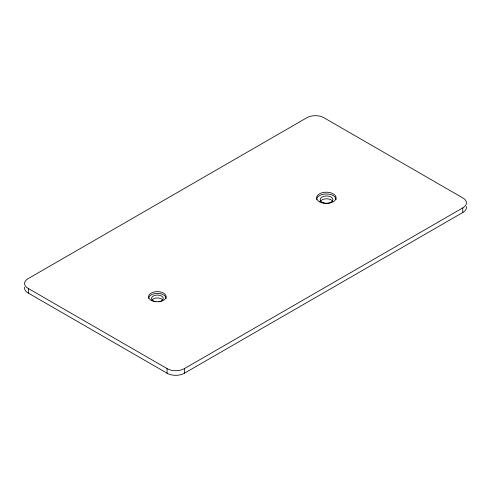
<?xml version="1.0" encoding="UTF-8"?>
<svg xmlns="http://www.w3.org/2000/svg" width="491" height="491" viewBox="0 0 491 491"><rect width="100%" height="100%" fill="white"/><g stroke="black" fill="none" stroke-linecap="round" stroke-linejoin="round"><path stroke-width="0.74" d="M28.368 288.518L167.087 368.606A12.066 6.966 0 0 0 184.407 368.606L462.774 207.896A12.03 6.948 0 0 0 462.774 197.898L324.048 117.809A11.956 6.899 0 0 0 306.734 117.809L28.368 278.52A11.729 6.77 0 0 0 28.368 288.518L28.368 293.133L167.087 373.221A12.066 6.966 0 0 0 184.407 373.221L462.774 212.511A12.03 6.948 0 0 0 466.34 206.582M462.774 207.896L462.774 212.511M184.407 368.606L184.407 373.221M167.087 368.606L167.087 373.221M28.368 293.133A11.729 6.77 0 0 1 24.66 287.198M155.843 301.732A5.904 3.406 0 0 1 152.535 296.484A5.904 3.406 0 0 1 162.202 296.484A5.904 3.406 0 0 1 158.9 301.732M152.259 299.602A5.904 3.406 0 0 1 162.484 299.602M148.583 298.436A8.789 5.076 0 0 1 157.372 293.366A8.789 5.076 0 0 1 166.154 298.436M316.621 199.555A9.728 5.616 0 0 1 326.349 193.939A9.728 5.616 0 0 1 336.077 199.555M320.451 201.384A6.383 3.683 0 0 1 326.803 198.8A6.383 3.683 0 0 1 332.763 201.678M151.154 300.283A8.789 5.076 0 0 0 165.86 298.006A8.789 5.076 0 0 0 155.095 291.795A8.789 5.076 0 0 0 151.154 300.283M319.469 201.783A9.728 5.616 0 0 0 335.746 199.266A9.728 5.616 0 0 0 323.833 192.386A9.728 5.616 0 0 0 319.469 201.783M323.121 202.722A6.383 3.683 0 0 0 332.916 199.769A6.383 3.683 0 0 0 323.581 196.351A6.383 3.683 0 0 0 323.121 202.722"/></g></svg>
